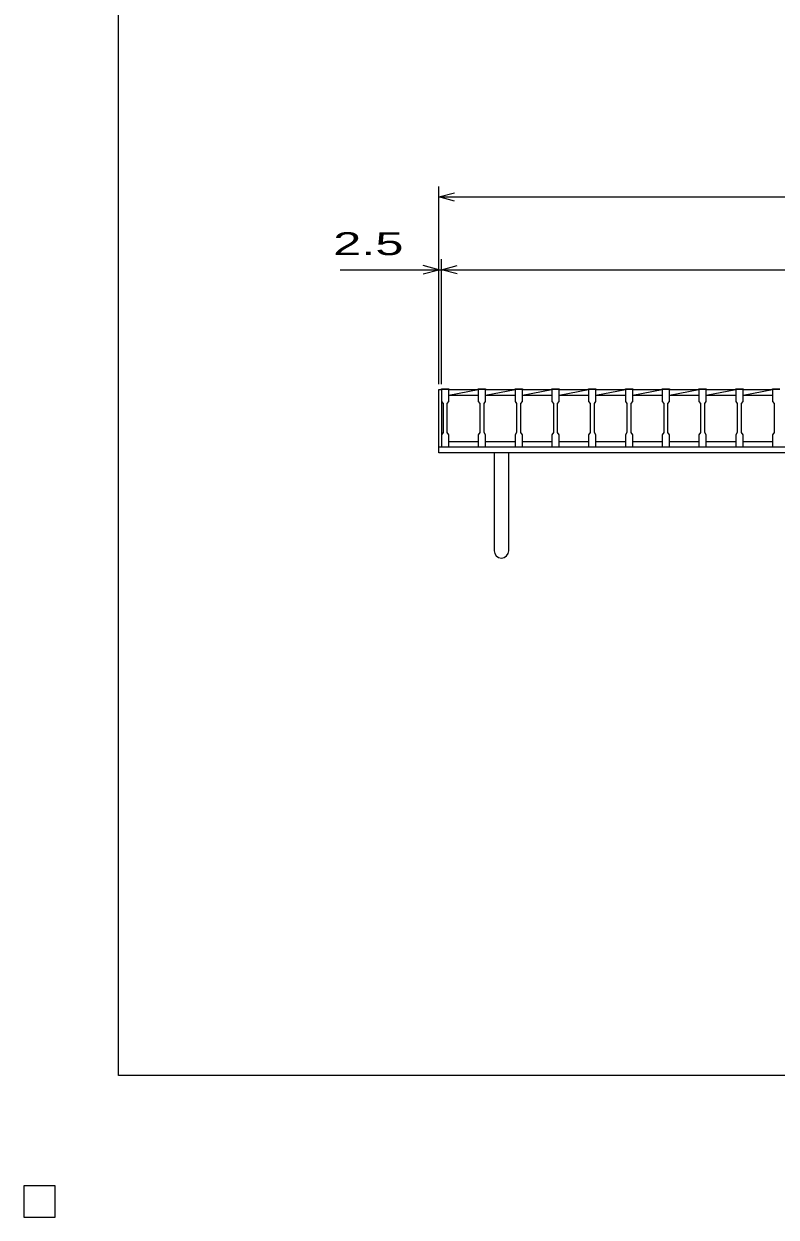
# Model space of a CAD drawing. Units: millimetres, scale not verified. Extents: x -1820 to 1731, y -1282 to 1054.
# Drawn here: x -1820 to -1098, y -1282 to -136 of the extents above; entities that cross this region are included whole.
import ezdxf
from ezdxf.enums import TextEntityAlignment as Align

# ---------------------------------------------------------------- set-up
doc = ezdxf.new("R2010")
doc.units = ezdxf.units.MM
doc.header["$LTSCALE"] = 10
for name, color, linetype, lineweight in [('0_2', 150, 'Continuous', 25), ('16', 3, 'Continuous', 25), ('19', 6, 'Continuous', 25), ('22', 4, 'Continuous', 25), ('24', 2, 'Continuous', 25), ('32', 4, 'Continuous', 25)]:
    doc.layers.add(name, color=color, linetype=linetype, lineweight=lineweight)
doc.styles.add('ベクトル', font='')
doc.styles.get('ベクトル').set_extended_font_data('ベクトル')

msp = doc.modelspace()

# ---------------------------------------------------------------- linework, layer by layer
at = {"layer": '0_2'}
for p, q in [((-1729, -1146.5), (-1729, 1053.5)), ((1731, -1146.5), (-1729, -1146.5)), ((-1790, -1252.5), (-1820, -1252.5)), ((-1820, -1252.5), (-1820, -1282.5)), ((-1790, -1252.5), (-1820, -1252.5)), ((-1820, -1252.5), (-1820, -1282.5)), ((-1790, -1252.5), (-1820, -1252.5)), ((-1820, -1252.5), (-1820, -1282.5)), ((-1790, -1252.5), (-1820, -1252.5)), ((-1820, -1252.5), (-1820, -1282.5)), ((-1790, -1252.5), (-1820, -1252.5)), ((-1820, -1252.5), (-1820, -1282.5)), ((-1790, -1282.5), (-1790, -1252.5)), ((-1790, -1282.5), (-1790, -1252.5)), ((-1790, -1282.5), (-1790, -1252.5)), ((-1790, -1282.5), (-1790, -1252.5)), ((-1790, -1282.5), (-1790, -1252.5)), ((-1820, -1282.5), (-1790, -1282.5)), ((-1820, -1282.5), (-1790, -1282.5)), ((-1820, -1282.5), (-1790, -1282.5)), ((-1820, -1282.5), (-1790, -1282.5)), ((-1820, -1282.5), (-1790, -1282.5))]:
    msp.add_line(p, q, dxfattribs=at)
at = {"layer": '16'}
for p, q in [((-1419, -487.5), (-1419, -486.8)), ((-1419, -486.8), (-1412, -486.8)), ((-1419, -487.5), (-1419, -499)), ((-1412, -487.5), (-1419, -487.5)), ((-1419, -487.5), (-1419, -537.5)), ((-1412, -486.8), (-1412, -487.5)), ((-1412, -499), (-1412, -487.5)), ((-1412, -487.5), (-1383.7, -487.5)), ((-1412, -493), (-1383.7, -487.5)), ((-1383.7, -487.5), (-1383.7, -486.8)), ((-1383.7, -486.8), (-1376.7, -486.8)), ((-1383.7, -487.5), (-1383.7, -499)), ((-1376.7, -487.5), (-1383.7, -487.5)), ((-1376.7, -486.8), (-1376.7, -487.5)), ((-1376.7, -499), (-1376.7, -487.5)), ((-1376.7, -487.5), (-1348.4, -487.5)), ((-1376.7, -493), (-1348.4, -487.5)), ((-1348.4, -487.5), (-1348.4, -486.8)), ((-1348.4, -486.8), (-1341.4, -486.8)), ((-1348.4, -487.5), (-1348.4, -499)), ((-1341.4, -487.5), (-1348.4, -487.5)), ((-1341.4, -486.8), (-1341.4, -487.5)), ((-1341.4, -499), (-1341.4, -487.5)), ((-1341.4, -487.5), (-1313.1, -487.5)), ((-1341.4, -493), (-1313.1, -487.5)), ((-1313.1, -487.5), (-1313.1, -486.8)), ((-1313.1, -486.8), (-1306.1, -486.8)), ((-1313.1, -487.5), (-1313.1, -499)), ((-1306.1, -487.5), (-1313.1, -487.5)), ((-1306.1, -486.8), (-1306.1, -487.5)), ((-1306.1, -499), (-1306.1, -487.5)), ((-1306.1, -487.5), (-1277.8, -487.5)), ((-1306.1, -493), (-1277.8, -487.5)), ((-1277.8, -487.5), (-1277.8, -486.8)), ((-1277.8, -486.8), (-1270.8, -486.8)), ((-1277.8, -487.5), (-1277.8, -499)), ((-1270.8, -487.5), (-1277.8, -487.5)), ((-1270.8, -486.8), (-1270.8, -487.5)), ((-1270.8, -499), (-1270.8, -487.5)), ((-1270.8, -487.5), (-1242.5, -487.5)), ((-1270.8, -493), (-1242.5, -487.5)), ((-1242.5, -487.5), (-1242.5, -486.8)), ((-1242.5, -486.8), (-1235.5, -486.8)), ((-1242.5, -487.5), (-1242.5, -499)), ((-1235.5, -487.5), (-1242.5, -487.5)), ((-1235.5, -486.8), (-1235.5, -487.5)), ((-1235.5, -499), (-1235.5, -487.5)), ((-1235.5, -487.5), (-1207.2, -487.5)), ((-1235.5, -493), (-1207.2, -487.5)), ((-1207.2, -487.5), (-1207.2, -486.8)), ((-1207.2, -486.8), (-1200.2, -486.8)), ((-1207.2, -487.5), (-1207.2, -499)), ((-1200.2, -487.5), (-1207.2, -487.5)), ((-1200.2, -486.8), (-1200.2, -487.5)), ((-1200.2, -499), (-1200.2, -487.5)), ((-1200.2, -487.5), (-1171.9, -487.5)), ((-1200.2, -493), (-1171.9, -487.5)), ((-1171.9, -487.5), (-1171.9, -486.8)), ((-1171.9, -486.8), (-1164.9, -486.8)), ((-1171.9, -487.5), (-1171.9, -499)), ((-1164.9, -487.5), (-1171.9, -487.5)), ((-1164.9, -486.8), (-1164.9, -487.5)), ((-1164.9, -499), (-1164.9, -487.5)), ((-1164.9, -487.5), (-1136.6, -487.5)), ((-1164.9, -493), (-1136.6, -487.5)), ((-1136.6, -487.5), (-1136.6, -486.8)), ((-1136.6, -486.8), (-1129.6, -486.8)), ((-1136.6, -487.5), (-1136.6, -499)), ((-1129.6, -487.5), (-1136.6, -487.5)), ((-1129.6, -486.8), (-1129.6, -487.5)), ((-1129.6, -499), (-1129.6, -487.5)), ((-1129.6, -487.5), (-1101.3, -487.5)), ((-1129.6, -493), (-1101.3, -487.5)), ((-1101.3, -487.5), (-1101.3, -486.8)), ((-1101.3, -486.8), (-1094.3, -486.8)), ((-1101.3, -487.5), (-1101.3, -499)), ((-1094.3, -487.5), (-1101.3, -487.5)), ((-1419, -499), (-1417.5, -501)), ((-1417.5, -501), (-1417.5, -529)), ((-1413.5, -501), (-1412, -499)), ((-1413.5, -529), (-1413.5, -501)), ((-1412, -493), (-1383.7, -493)), ((-1383.7, -499), (-1382.2, -501)), ((-1382.2, -501), (-1382.2, -529)), ((-1378.2, -501), (-1376.7, -499)), ((-1378.2, -529), (-1378.2, -501)), ((-1376.7, -493), (-1348.4, -493)), ((-1348.4, -499), (-1346.9, -501)), ((-1346.9, -501), (-1346.9, -529)), ((-1342.9, -501), (-1341.4, -499)), ((-1342.9, -529), (-1342.9, -501)), ((-1341.4, -493), (-1313.1, -493)), ((-1313.1, -499), (-1311.6, -501)), ((-1311.6, -501), (-1311.6, -529)), ((-1307.6, -501), (-1306.1, -499)), ((-1307.6, -529), (-1307.6, -501)), ((-1306.1, -493), (-1277.8, -493)), ((-1277.8, -499), (-1276.3, -501)), ((-1276.3, -501), (-1276.3, -529)), ((-1272.3, -501), (-1270.8, -499)), ((-1272.3, -529), (-1272.3, -501)), ((-1270.8, -493), (-1242.5, -493)), ((-1242.5, -499), (-1241, -501)), ((-1241, -501), (-1241, -529)), ((-1237, -501), (-1235.5, -499)), ((-1237, -529), (-1237, -501)), ((-1235.5, -493), (-1207.2, -493)), ((-1207.2, -499), (-1205.7, -501)), ((-1205.7, -501), (-1205.7, -529)), ((-1201.7, -501), (-1200.2, -499)), ((-1201.7, -529), (-1201.7, -501)), ((-1200.2, -493), (-1171.9, -493)), ((-1171.9, -499), (-1170.4, -501)), ((-1170.4, -501), (-1170.4, -529)), ((-1166.4, -501), (-1164.9, -499)), ((-1166.4, -529), (-1166.4, -501)), ((-1164.9, -493), (-1136.6, -493)), ((-1136.6, -499), (-1135.1, -501)), ((-1135.1, -501), (-1135.1, -529)), ((-1131.1, -501), (-1129.6, -499)), ((-1131.1, -529), (-1131.1, -501)), ((-1129.6, -493), (-1101.3, -493)), ((-1101.3, -499), (-1099.8, -501)), ((-1099.8, -501), (-1099.8, -529)), ((-1417.5, -529), (-1419, -531)), ((-1419, -531), (-1419, -542.5)), ((-1412, -531), (-1413.5, -529)), ((-1412, -542.5), (-1412, -531)), ((-1412, -537.5), (-1383.7, -537.5)), ((-1382.2, -529), (-1383.7, -531)), ((-1383.7, -531), (-1383.7, -542.5)), ((-1376.7, -531), (-1378.2, -529)), ((-1376.7, -542.5), (-1376.7, -531)), ((-1376.7, -537.5), (-1348.4, -537.5)), ((-1346.9, -529), (-1348.4, -531)), ((-1348.4, -531), (-1348.4, -542.5)), ((-1341.4, -531), (-1342.9, -529)), ((-1341.4, -542.5), (-1341.4, -531)), ((-1341.4, -537.5), (-1313.1, -537.5)), ((-1311.6, -529), (-1313.1, -531)), ((-1313.1, -531), (-1313.1, -542.5)), ((-1306.1, -531), (-1307.6, -529)), ((-1306.1, -542.5), (-1306.1, -531)), ((-1306.1, -537.5), (-1277.8, -537.5)), ((-1276.3, -529), (-1277.8, -531)), ((-1277.8, -531), (-1277.8, -542.5)), ((-1270.8, -531), (-1272.3, -529)), ((-1270.8, -542.5), (-1270.8, -531)), ((-1270.8, -537.5), (-1242.5, -537.5)), ((-1241, -529), (-1242.5, -531)), ((-1242.5, -531), (-1242.5, -542.5)), ((-1235.5, -531), (-1237, -529)), ((-1235.5, -542.5), (-1235.5, -531)), ((-1235.5, -537.5), (-1207.2, -537.5)), ((-1205.7, -529), (-1207.2, -531)), ((-1207.2, -531), (-1207.2, -542.5)), ((-1200.2, -531), (-1201.7, -529)), ((-1200.2, -542.5), (-1200.2, -531)), ((-1200.2, -537.5), (-1171.9, -537.5)), ((-1170.4, -529), (-1171.9, -531)), ((-1171.9, -531), (-1171.9, -542.5)), ((-1164.9, -531), (-1166.4, -529)), ((-1164.9, -542.5), (-1164.9, -531)), ((-1164.9, -537.5), (-1136.6, -537.5)), ((-1135.1, -529), (-1136.6, -531)), ((-1136.6, -531), (-1136.6, -542.5)), ((-1129.6, -531), (-1131.1, -529)), ((-1129.6, -542.5), (-1129.6, -531)), ((-1129.6, -537.5), (-1101.3, -537.5)), ((-1099.8, -529), (-1101.3, -531)), ((-1101.3, -531), (-1101.3, -542.5)), ((-1419, -542.5), (-1412, -542.5)), ((-1383.7, -542.5), (-1376.7, -542.5)), ((-1348.4, -542.5), (-1341.4, -542.5)), ((-1313.1, -542.5), (-1306.1, -542.5)), ((-1277.8, -542.5), (-1270.8, -542.5)), ((-1242.5, -542.5), (-1235.5, -542.5)), ((-1207.2, -542.5), (-1200.2, -542.5)), ((-1171.9, -542.5), (-1164.9, -542.5)), ((-1136.6, -542.5), (-1129.6, -542.5)), ((-1101.3, -542.5), (-1094.3, -542.5)), ((-1790, -1252.5), (-1820, -1252.5)), ((-1820, -1252.5), (-1820, -1282.5)), ((-1790, -1252.5), (-1820, -1252.5)), ((-1820, -1252.5), (-1820, -1282.5)), ((-1790, -1252.5), (-1820, -1252.5)), ((-1820, -1252.5), (-1820, -1282.5)), ((-1790, -1252.5), (-1820, -1252.5)), ((-1820, -1252.5), (-1820, -1282.5)), ((-1790, -1252.5), (-1820, -1252.5)), ((-1820, -1252.5), (-1820, -1282.5)), ((-1790, -1282.5), (-1790, -1252.5)), ((-1790, -1282.5), (-1790, -1252.5)), ((-1790, -1282.5), (-1790, -1252.5)), ((-1790, -1282.5), (-1790, -1252.5)), ((-1790, -1282.5), (-1790, -1252.5)), ((-1820, -1282.5), (-1790, -1282.5)), ((-1820, -1282.5), (-1790, -1282.5)), ((-1820, -1282.5), (-1790, -1282.5)), ((-1820, -1282.5), (-1790, -1282.5)), ((-1820, -1282.5), (-1790, -1282.5))]:
    msp.add_line(p, q, dxfattribs=at)
at = {"layer": '19'}
for p, q in [((-1421.5, -542.5), (-1421.5, -487.5)), ((-1421.5, -487.5), (-1419, -487.5)), ((-1421.5, -542.5), (-421.5, -542.5)), ((-1421.5, -548.5), (-1421.5, -542.5)), ((-421.5, -548.5), (-1421.5, -548.5)), ((-1368.5, -548.5), (-1368.5, -642.5)), ((-1354.5, -642.5), (-1354.5, -548.5))]:
    msp.add_line(p, q, dxfattribs=at)
msp.add_arc((-1361.5, -642.5), 7, 180, 0, dxfattribs=at)
at = {"layer": '22'}
for p, q in [((-1421.5, -482.5), (-1421.5, -292.5)), ((-1421.5, -302.5), (-1406.5, -298.5)), ((-1406.5, -306.5), (-1421.5, -302.5)), ((-1421.5, -302.5), (-421.5, -302.5)), ((-1421.5, -482.5), (-1421.5, -362.5)), ((-1419, -482.5), (-1419, -362.5)), ((-1516.5, -372.5), (-1421.5, -372.5)), ((-1421.5, -372.5), (-1436.5, -368.5)), ((-1436.5, -376.5), (-1421.5, -372.5)), ((-1421.5, -372.5), (-1419, -372.5)), ((-1419, -372.5), (-1404, -368.5)), ((-1404, -376.5), (-1419, -372.5)), ((-1419, -372.5), (-424, -372.5))]:
    msp.add_line(p, q, dxfattribs=at)
at = {"layer": '22', "color": 2}
for p, q in [((-1790, -1252.5), (-1820, -1252.5)), ((-1820, -1252.5), (-1820, -1282.5)), ((-1790, -1252.5), (-1820, -1252.5)), ((-1820, -1252.5), (-1820, -1282.5)), ((-1790, -1252.5), (-1820, -1252.5)), ((-1820, -1252.5), (-1820, -1282.5)), ((-1790, -1282.5), (-1790, -1252.5)), ((-1790, -1282.5), (-1790, -1252.5)), ((-1790, -1282.5), (-1790, -1252.5)), ((-1820, -1282.5), (-1790, -1282.5)), ((-1820, -1282.5), (-1790, -1282.5)), ((-1820, -1282.5), (-1790, -1282.5))]:
    msp.add_line(p, q, dxfattribs=at)
at = {"layer": '24', "color": 4}
for p, q in [((-1790, -1252.5), (-1820, -1252.5)), ((-1820, -1252.5), (-1820, -1282.5)), ((-1790, -1252.5), (-1820, -1252.5)), ((-1820, -1252.5), (-1820, -1282.5)), ((-1790, -1252.5), (-1820, -1252.5)), ((-1820, -1252.5), (-1820, -1282.5)), ((-1790, -1282.5), (-1790, -1252.5)), ((-1790, -1282.5), (-1790, -1252.5)), ((-1790, -1282.5), (-1790, -1252.5)), ((-1820, -1282.5), (-1790, -1282.5)), ((-1820, -1282.5), (-1790, -1282.5)), ((-1820, -1282.5), (-1790, -1282.5))]:
    msp.add_line(p, q, dxfattribs=at)
at = {"layer": '32'}
for p, q in [((-1790, -1252.5), (-1820, -1252.5)), ((-1820, -1252.5), (-1820, -1282.5)), ((-1790, -1252.5), (-1820, -1252.5)), ((-1820, -1252.5), (-1820, -1282.5)), ((-1790, -1252.5), (-1820, -1252.5)), ((-1820, -1252.5), (-1820, -1282.5)), ((-1790, -1252.5), (-1820, -1252.5)), ((-1820, -1252.5), (-1820, -1282.5)), ((-1790, -1252.5), (-1820, -1252.5)), ((-1820, -1252.5), (-1820, -1282.5)), ((-1790, -1282.5), (-1790, -1252.5)), ((-1790, -1282.5), (-1790, -1252.5)), ((-1790, -1282.5), (-1790, -1252.5)), ((-1790, -1282.5), (-1790, -1252.5)), ((-1790, -1282.5), (-1790, -1252.5)), ((-1820, -1282.5), (-1790, -1282.5)), ((-1820, -1282.5), (-1790, -1282.5)), ((-1820, -1282.5), (-1790, -1282.5)), ((-1820, -1282.5), (-1790, -1282.5)), ((-1820, -1282.5), (-1790, -1282.5))]:
    msp.add_line(p, q, dxfattribs=at)

# ---------------------------------------------------------------- texts
at = {"layer": '22', "color": 2, "style": 'ベクトル', "width": 1.65}
msp.add_text(' 2.5 ', height=21.99, dxfattribs=at).set_placement((-1536.5, -347.5), align=Align.MIDDLE_LEFT)

doc.saveas('drawing.dxf')
